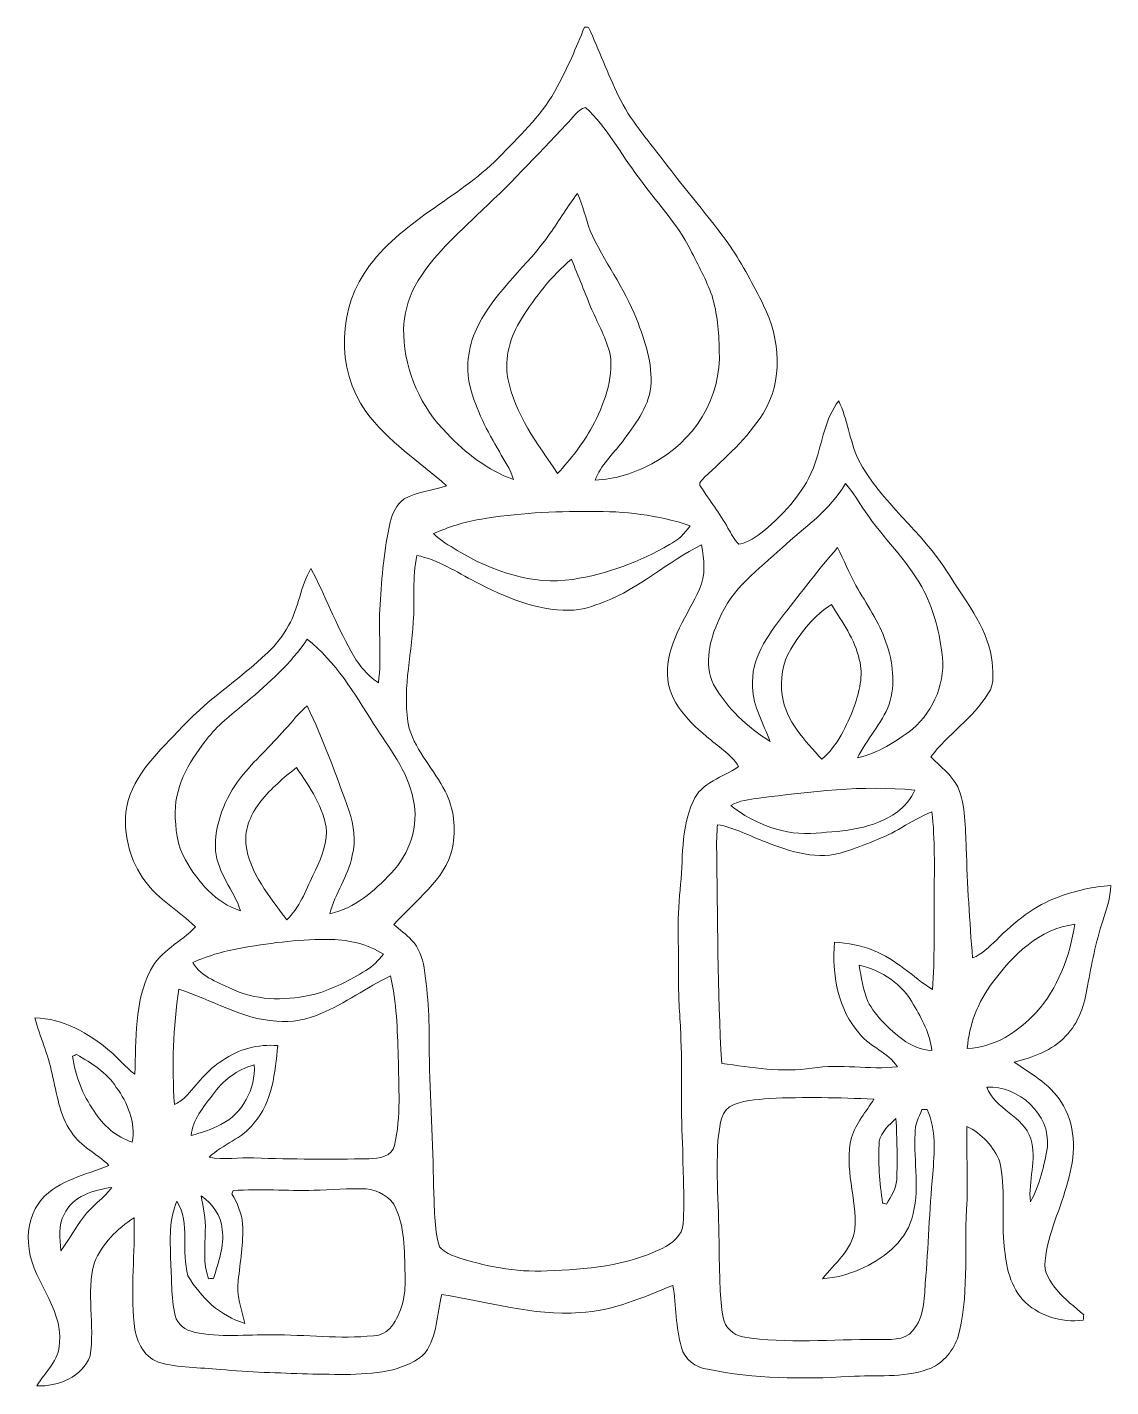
# Model space of a CAD drawing. Header units: centimetres. Extents: x -12.8 to 12.8, y -16.1 to 16.
import ezdxf

# ---------------------------------------------------------------- set-up
doc = ezdxf.new("R2010")
doc.units = ezdxf.units.CM
doc.header["$MEASUREMENT"] = 0
doc.layers.add('Layer 1', color=7, linetype='Continuous')

msp = doc.modelspace()

# ---------------------------------------------------------------- linework, layer by layer
at = {"layer": 'Layer 1', "color": 8, "lineweight": 9}
for points, knots in [([(0.35205, 16.03054), (0.37674, 16.02984), (0.42578, 16.02772), (0.45047, 16.02666), (0.45047, 16.02666), (0.69389, 15.48903), (0.90415, 14.93693), (1.15709, 14.40353), (1.15709, 14.40353), (1.4192, 13.84861), (1.83513, 13.39106), (2.19849, 12.90281), (2.19849, 12.90281), (2.71813, 12.2149), (3.28928, 11.56649), (3.79093, 10.86482), (3.79093, 10.86482), (4.0862, 10.4182), (4.34338, 9.94689), (4.58044, 9.46676), (4.58044, 9.46676), (4.97062, 8.68218), (5.04893, 7.67571), (4.56527, 6.91441), (4.56527, 6.91441), (4.19874, 6.32951), (3.67416, 5.87583), (3.17956, 5.40417), (3.17956, 5.40417), (3.12665, 5.34455), (3.02681, 5.27223), (3.09631, 5.18756), (3.09631, 5.18756), (3.30515, 4.85983), (3.55104, 4.55539), (3.7373, 4.21284), (3.7373, 4.21284), (3.81809, 4.08372), (3.87595, 3.93238), (3.99589, 3.83255), (3.99589, 3.83255), (4.21743, 3.86782), (4.40723, 4.01176), (4.58185, 4.1444), (4.58185, 4.1444), (5.09585, 4.58079), (5.5788, 5.10255), (5.79682, 5.75342), (5.79682, 5.75342), (5.96686, 6.24413), (6.02577, 6.79023), (6.35174, 7.21392), (6.35174, 7.21392), (6.56023, 6.77401), (6.60962, 6.27941), (6.81035, 5.83703), (6.81035, 5.83703), (7.3434, 4.81362), (8.3273, 4.13346), (8.92525, 3.15556), (8.92525, 3.15556), (9.32142, 2.52303), (9.82801, 1.91273), (9.95713, 1.15496), (9.95713, 1.15496), (9.98218, 0.87168), (10.04956, 0.55312), (9.87317, 0.30124), (9.87317, 0.30124), (9.52145, -0.28014), (8.92349, -0.64562), (8.52273, -1.18784), (8.52273, -1.18784), (8.74463, -1.41397), (9.0138, -1.6087), (9.16373, -1.89516), (9.16373, -1.89516), (9.34647, -2.3513), (9.33906, -2.85012), (9.35988, -3.33237), (9.35988, -3.33237), (9.38669, -4.20021), (9.4389, -5.06698), (9.50981, -5.93199), (9.50981, -5.93199), (9.73312, -5.84662), (9.89892, -5.6667), (10.07178, -5.50866), (10.07178, -5.50866), (10.49441, -5.08039), (10.97595, -4.69092), (11.54851, -4.48525), (11.54851, -4.48525), (11.94327, -4.35049), (12.35249, -4.24289), (12.77053, -4.22172), (12.77053, -4.22172), (12.76559, -4.5103), (12.66505, -4.78335), (12.58109, -5.05569), (12.58109, -5.05569), (12.41811, -5.55911), (12.31298, -6.07839), (12.22302, -6.59909), (12.22302, -6.59909), (12.14717, -7.02384), (12.02229, -7.46481), (11.70408, -7.77561), (11.70408, -7.77561), (11.39082, -8.12168), (10.93009, -8.27232), (10.493, -8.39156), (10.493, -8.39156), (10.92233, -8.68295), (11.39999, -8.95212), (11.65787, -9.42449), (11.65787, -9.42449), (11.96761, -9.96248), (11.92951, -10.6317), (11.75524, -11.20884), (11.75524, -11.20884), (11.5986, -11.83679), (11.28216, -12.42522), (11.22219, -13.07504), (11.22219, -13.07504), (11.16751, -13.34738), (11.34778, -13.57351), (11.503, -13.77389), (11.503, -13.77389), (11.69068, -13.98873), (11.91646, -14.16512), (12.13271, -14.35033), (12.13271, -14.35033), (12.12777, -14.39266), (12.12354, -14.4357), (12.11966, -14.47909), (12.11966, -14.47909), (11.59755, -14.54541), (11.0518, -14.37361), (10.68667, -13.99085), (10.68667, -13.99085), (10.36423, -13.61761), (10.28345, -13.10961), (10.24888, -12.63442), (10.24888, -12.63442), (10.19173, -12.00718), (10.29262, -11.36759), (10.15292, -10.74882), (10.15292, -10.74882), (10.01463, -10.38158), (9.72535, -10.07396), (9.37258, -9.90462), (9.37258, -9.90462), (9.3634, -10.55938), (9.40292, -11.21484), (9.36975, -11.86959), (9.36975, -11.86959), (9.30731, -12.88595), (9.43572, -13.92982), (9.15033, -14.92218), (9.15033, -14.92218), (9.02403, -15.23721), (8.78485, -15.52578), (8.45535, -15.63761), (8.45535, -15.63761), (7.86304, -15.84928), (7.22451, -15.76744), (6.60962, -15.80765), (6.60962, -15.80765), (5.49237, -15.8708), (4.36066, -15.8641), (3.26105, -15.63655), (3.26105, -15.63655), (2.97813, -15.60163), (2.71672, -15.39843), (2.63911, -15.1215), (2.63911, -15.1215), (2.4987, -14.6456), (2.52587, -14.14184), (2.44014, -13.65606), (2.44014, -13.65606), (1.73317, -13.94322), (1.01845, -14.26354), (0.2441, -14.30023), (0.2441, -14.30023), (-0.86398, -14.3849), (-1.93148, -14.03), (-3.01522, -13.87443), (-3.01522, -13.87443), (-3.13057, -14.3341), (-3.11435, -14.84739), (-3.40186, -15.2485), (-3.40186, -15.2485), (-3.6033, -15.46652), (-3.89152, -15.56388), (-4.16809, -15.64749), (-4.16809, -15.64749), (-4.82602, -15.8006), (-5.5083, -15.75332), (-6.17787, -15.74768), (-6.17787, -15.74768), (-6.86473, -15.71734), (-7.5537, -15.71275), (-8.23809, -15.64079), (-8.23809, -15.64079), (-8.72457, -15.58999), (-9.22728, -15.61362), (-9.69859, -15.46652), (-9.69859, -15.46652), (-10.07888, -15.34093), (-10.23305, -14.92042), (-10.27468, -14.55776), (-10.27468, -14.55776), (-10.35793, -13.72838), (-10.24681, -12.89582), (-10.27256, -12.06539), (-10.27256, -12.06539), (-10.68002, -12.31057), (-11.02362, -12.68063), (-11.20989, -13.12019), (-11.20989, -13.12019), (-11.40815, -13.83845), (-11.19543, -14.59127), (-11.30796, -15.31905), (-11.30796, -15.31905), (-11.49635, -15.82106), (-12.06502, -16.05036), (-12.5695, -16.0292), (-12.5695, -16.0292), (-12.37582, -15.70006), (-12.0301, -15.42348), (-12.03433, -15.0132), (-12.03433, -15.0132), (-11.94931, -14.14148), (-12.73601, -13.49872), (-12.76599, -12.64888), (-12.76599, -12.64888), (-12.79457, -12.28622), (-12.68768, -11.9084), (-12.45484, -11.62759), (-12.45484, -11.62759), (-12.04245, -11.1718), (-11.41309, -11.0508), (-10.86628, -10.82819), (-10.86628, -10.82819), (-11.14286, -10.54597), (-11.53762, -10.3851), (-11.74999, -10.04009), (-11.74999, -10.04009), (-12.04456, -9.64145), (-12.08795, -9.12922), (-12.20931, -8.6639), (-12.20931, -8.6639), (-12.29433, -8.20882), (-12.49929, -7.78972), (-12.61183, -7.3431), (-12.61183, -7.3431), (-11.95178, -7.36392), (-11.3443, -7.6987), (-10.85464, -8.12098), (-10.85464, -8.12098), (-10.64545, -8.29278), (-10.47682, -8.50939), (-10.2588, -8.67131), (-10.2588, -8.67131), (-10.21153, -7.85075), (-10.27962, -6.97692), (-9.88556, -6.22268), (-9.88556, -6.22268), (-9.6619, -5.76336), (-9.16096, -5.55946), (-8.82758, -5.20033), (-8.82758, -5.20033), (-9.20258, -4.81086), (-9.70847, -4.5618), (-10.01891, -4.10954), (-10.01891, -4.10954), (-10.35793, -3.65164), (-10.51421, -3.06708), (-10.46976, -2.50087), (-10.46976, -2.50087), (-10.3791, -1.71277), (-9.75856, -1.13351), (-9.23963, -0.59058), (-9.23963, -0.59058), (-8.61592, 0.12168), (-7.79994, 0.62474), (-7.11943, 1.27561), (-7.11943, 1.27561), (-6.92258, 1.45976), (-6.75678, 1.67601), (-6.6259, 1.91096), (-6.6259, 1.91096), (-6.3846, 2.33395), (-6.35002, 2.84512), (-6.0992, 3.26069), (-6.0992, 3.26069), (-5.76829, 2.62111), (-5.50971, 1.94518), (-5.1601, 1.31477), (-5.1601, 1.31477), (-5.00135, 1.01985), (-4.78933, 0.74927), (-4.50993, 0.56018), (-4.50993, 0.56018), (-4.42562, 1.17331), (-4.51487, 1.79243), (-4.47042, 2.40732), (-4.47042, 2.40732), (-4.42527, 3.05855), (-4.37764, 3.71295), (-4.23124, 4.35042), (-4.23124, 4.35042), (-4.17973, 4.55856), (-4.07672, 4.76846), (-3.90457, 4.90146), (-3.90457, 4.90146), (-3.59695, 5.07573), (-3.23147, 5.08949), (-2.90303, 5.20767), (-2.90303, 5.20767), (-3.53627, 5.79081), (-4.29298, 6.25401), (-4.80239, 6.96239), (-4.80239, 6.96239), (-5.52029, 7.96992), (-5.46984, 9.43395), (-4.71525, 10.40762), (-4.71525, 10.40762), (-3.8834, 11.51252), (-2.53367, 12.0438), (-1.59176, 13.03405), (-1.59176, 13.03405), (-1.11974, 13.52864), (-0.60645, 14.00771), (-0.2886, 14.62225), (-0.2886, 14.62225), (-0.04059, 15.07522), (0.15802, 15.55253), (0.35205, 16.03054), (0.35205, 16.03054), (0.35205, 16.03054), (0.35205, 16.03054), (0.35205, 16.03054)], [0, 0, 0, 0, 0.01149425, 0.01149425, 0.01149425, 0.01149425, 0.02298851, 0.02298851, 0.02298851, 0.02298851, 0.03448276, 0.03448276, 0.03448276, 0.03448276, 0.04597701, 0.04597701, 0.04597701, 0.04597701, 0.05747126, 0.05747126, 0.05747126, 0.05747126, 0.06896552, 0.06896552, 0.06896552, 0.06896552, 0.08045977, 0.08045977, 0.08045977, 0.08045977, 0.09195402, 0.09195402, 0.09195402, 0.09195402, 0.10344828, 0.10344828, 0.10344828, 0.10344828, 0.11494253, 0.11494253, 0.11494253, 0.11494253, 0.12643678, 0.12643678, 0.12643678, 0.12643678, 0.13793103, 0.13793103, 0.13793103, 0.13793103, 0.14942529, 0.14942529, 0.14942529, 0.14942529, 0.16091954, 0.16091954, 0.16091954, 0.16091954, 0.17241379, 0.17241379, 0.17241379, 0.17241379, 0.18390805, 0.18390805, 0.18390805, 0.18390805, 0.1954023, 0.1954023, 0.1954023, 0.1954023, 0.20689655, 0.20689655, 0.20689655, 0.20689655, 0.2183908, 0.2183908, 0.2183908, 0.2183908, 0.22988506, 0.22988506, 0.22988506, 0.22988506, 0.24137931, 0.24137931, 0.24137931, 0.24137931, 0.25287356, 0.25287356, 0.25287356, 0.25287356, 0.26436782, 0.26436782, 0.26436782, 0.26436782, 0.27586207, 0.27586207, 0.27586207, 0.27586207, 0.28735632, 0.28735632, 0.28735632, 0.28735632, 0.29885057, 0.29885057, 0.29885057, 0.29885057, 0.31034483, 0.31034483, 0.31034483, 0.31034483, 0.32183908, 0.32183908, 0.32183908, 0.32183908, 0.33333333, 0.33333333, 0.33333333, 0.33333333, 0.34482759, 0.34482759, 0.34482759, 0.34482759, 0.35632184, 0.35632184, 0.35632184, 0.35632184, 0.36781609, 0.36781609, 0.36781609, 0.36781609, 0.37931034, 0.37931034, 0.37931034, 0.37931034, 0.3908046, 0.3908046, 0.3908046, 0.3908046, 0.40229885, 0.40229885, 0.40229885, 0.40229885, 0.4137931, 0.4137931, 0.4137931, 0.4137931, 0.42528736, 0.42528736, 0.42528736, 0.42528736, 0.43678161, 0.43678161, 0.43678161, 0.43678161, 0.44827586, 0.44827586, 0.44827586, 0.44827586, 0.45977011, 0.45977011, 0.45977011, 0.45977011, 0.47126437, 0.47126437, 0.47126437, 0.47126437, 0.48275862, 0.48275862, 0.48275862, 0.48275862, 0.49425287, 0.49425287, 0.49425287, 0.49425287, 0.50574713, 0.50574713, 0.50574713, 0.50574713, 0.51724138, 0.51724138, 0.51724138, 0.51724138, 0.52873563, 0.52873563, 0.52873563, 0.52873563, 0.54022989, 0.54022989, 0.54022989, 0.54022989, 0.55172414, 0.55172414, 0.55172414, 0.55172414, 0.56321839, 0.56321839, 0.56321839, 0.56321839, 0.57471264, 0.57471264, 0.57471264, 0.57471264, 0.5862069, 0.5862069, 0.5862069, 0.5862069, 0.59770115, 0.59770115, 0.59770115, 0.59770115, 0.6091954, 0.6091954, 0.6091954, 0.6091954, 0.62068966, 0.62068966, 0.62068966, 0.62068966, 0.63218391, 0.63218391, 0.63218391, 0.63218391, 0.64367816, 0.64367816, 0.64367816, 0.64367816, 0.65517241, 0.65517241, 0.65517241, 0.65517241, 0.66666667, 0.66666667, 0.66666667, 0.66666667, 0.67816092, 0.67816092, 0.67816092, 0.67816092, 0.68965517, 0.68965517, 0.68965517, 0.68965517, 0.70114943, 0.70114943, 0.70114943, 0.70114943, 0.71264368, 0.71264368, 0.71264368, 0.71264368, 0.72413793, 0.72413793, 0.72413793, 0.72413793, 0.73563218, 0.73563218, 0.73563218, 0.73563218, 0.74712644, 0.74712644, 0.74712644, 0.74712644, 0.75862069, 0.75862069, 0.75862069, 0.75862069, 0.77011494, 0.77011494, 0.77011494, 0.77011494, 0.7816092, 0.7816092, 0.7816092, 0.7816092, 0.79310345, 0.79310345, 0.79310345, 0.79310345, 0.8045977, 0.8045977, 0.8045977, 0.8045977, 0.81609195, 0.81609195, 0.81609195, 0.81609195, 0.82758621, 0.82758621, 0.82758621, 0.82758621, 0.83908046, 0.83908046, 0.83908046, 0.83908046, 0.85057471, 0.85057471, 0.85057471, 0.85057471, 0.86206897, 0.86206897, 0.86206897, 0.86206897, 0.87356322, 0.87356322, 0.87356322, 0.87356322, 0.88505747, 0.88505747, 0.88505747, 0.88505747, 0.89655172, 0.89655172, 0.89655172, 0.89655172, 0.90804598, 0.90804598, 0.90804598, 0.90804598, 0.91954023, 0.91954023, 0.91954023, 0.91954023, 0.93103448, 0.93103448, 0.93103448, 0.93103448, 0.94252874, 0.94252874, 0.94252874, 0.94252874, 0.95402299, 0.95402299, 0.95402299, 0.95402299, 0.96551724, 0.96551724, 0.96551724, 0.96551724, 0.97701149, 0.97701149, 0.97701149, 0.97701149, 1, 1, 1, 1]), ([(-0.07446, 13.7389), (-0.76802, 13.01006), (-1.44923, 12.26746), (-2.19501, 11.59083), (-2.19501, 11.59083), (-2.75487, 11.04226), (-3.35741, 10.5071), (-3.71125, 9.79343), (-3.71125, 9.79343), (-3.84707, 9.46993), (-3.93702, 9.11751), (-3.9088, 8.76473), (-3.9088, 8.76473), (-3.88517, 7.89725), (-3.49852, 7.05305), (-2.88857, 6.44169), (-2.88857, 6.44169), (-2.44618, 5.98378), (-1.93078, 5.57068), (-1.32259, 5.36007), (-1.32259, 5.36007), (-1.39455, 5.59608), (-1.53425, 5.80246), (-1.6542, 6.01553), (-1.6542, 6.01553), (-1.9396, 6.49954), (-2.20877, 7.00225), (-2.3467, 7.55047), (-2.3467, 7.55047), (-2.46241, 8.04118), (-2.38057, 8.56224), (-2.14844, 9.00603), (-2.14844, 9.00603), (-1.73287, 9.83224), (-0.97933, 10.40903), (-0.46075, 11.16221), (-0.46075, 11.16221), (-0.23991, 11.47336), (-0.04588, 11.80321), (0.18871, 12.10483), (0.18871, 12.10483), (0.31289, 11.82014), (0.38874, 11.51816), (0.4861, 11.22395), (0.4861, 11.22395), (0.81454, 10.51345), (1.28938, 9.87704), (1.58148, 9.14785), (1.58148, 9.14785), (1.78115, 8.63844), (1.96354, 8.09904), (1.91874, 7.54412), (1.91874, 7.54412), (1.86159, 7.04247), (1.52503, 6.64313), (1.2474, 6.24413), (1.2474, 6.24413), (1.01633, 5.95662), (0.73587, 5.69521), (0.60464, 5.34102), (0.60464, 5.34102), (1.07172, 5.36748), (1.52927, 5.5033), (1.93884, 5.72873), (1.93884, 5.72873), (2.91639, 6.22297), (3.60395, 7.30176), (3.53022, 8.41054), (3.53022, 8.41054), (3.52987, 8.84269), (3.48577, 9.27767), (3.3623, 9.69324), (3.3623, 9.69324), (3.22789, 10.0686), (3.03316, 10.41855), (2.8543, 10.7738), (2.8543, 10.7738), (2.53151, 11.40951), (2.03268, 11.92738), (1.61958, 12.50171), (1.61958, 12.50171), (1.2033, 13.04393), (0.88651, 13.66834), (0.37957, 14.13613), (0.37957, 14.13613), (0.17778, 14.08144), (0.07053, 13.8726), (-0.07446, 13.7389), (-0.07446, 13.7389), (-0.07446, 13.7389), (-0.07446, 13.7389), (-0.07446, 13.7389)], [0, 0, 0, 0, 0.04166667, 0.04166667, 0.04166667, 0.04166667, 0.08333333, 0.08333333, 0.08333333, 0.08333333, 0.125, 0.125, 0.125, 0.125, 0.16666667, 0.16666667, 0.16666667, 0.16666667, 0.20833333, 0.20833333, 0.20833333, 0.20833333, 0.25, 0.25, 0.25, 0.25, 0.29166667, 0.29166667, 0.29166667, 0.29166667, 0.33333333, 0.33333333, 0.33333333, 0.33333333, 0.375, 0.375, 0.375, 0.375, 0.41666667, 0.41666667, 0.41666667, 0.41666667, 0.45833333, 0.45833333, 0.45833333, 0.45833333, 0.5, 0.5, 0.5, 0.5, 0.54166667, 0.54166667, 0.54166667, 0.54166667, 0.58333333, 0.58333333, 0.58333333, 0.58333333, 0.625, 0.625, 0.625, 0.625, 0.66666667, 0.66666667, 0.66666667, 0.66666667, 0.70833333, 0.70833333, 0.70833333, 0.70833333, 0.75, 0.75, 0.75, 0.75, 0.79166667, 0.79166667, 0.79166667, 0.79166667, 0.83333333, 0.83333333, 0.83333333, 0.83333333, 0.875, 0.875, 0.875, 0.875, 0.91666667, 0.91666667, 0.91666667, 0.91666667, 1, 1, 1, 1]), ([(-1.12997, 9.15138), (-1.3942, 8.73651), (-1.54872, 8.23274), (-1.4517, 7.73956), (-1.4517, 7.73956), (-1.29154, 6.89571), (-0.75179, 6.19439), (-0.28083, 5.50118), (-0.28083, 5.50118), (0.03067, 5.83632), (0.31465, 6.20039), (0.53549, 6.6022), (0.53549, 6.6022), (0.80925, 7.12396), (1.04455, 7.70957), (0.95883, 8.31071), (0.95883, 8.31071), (0.86605, 8.68006), (0.68295, 9.01591), (0.52808, 9.36093), (0.52808, 9.36093), (0.3644, 9.75745), (0.21305, 10.15926), (0.04372, 10.55367), (0.04372, 10.55367), (-0.4283, 10.16244), (-0.80577, 9.66819), (-1.12997, 9.15138), (-1.12997, 9.15138), (-1.12997, 9.15138), (-1.12997, 9.15138), (-1.12997, 9.15138)], [0, 0, 0, 0, 0.11111111, 0.11111111, 0.11111111, 0.11111111, 0.22222222, 0.22222222, 0.22222222, 0.22222222, 0.33333333, 0.33333333, 0.33333333, 0.33333333, 0.44444444, 0.44444444, 0.44444444, 0.44444444, 0.55555556, 0.55555556, 0.55555556, 0.55555556, 0.66666667, 0.66666667, 0.66666667, 0.66666667, 0.77777778, 0.77777778, 0.77777778, 0.77777778, 1, 1, 1, 1]), ([(5.01542, 3.74611), (4.46226, 3.242), (3.81915, 2.77562), (3.52811, 2.05948), (3.52811, 2.05948), (3.30762, 1.585), (3.16898, 1.01738), (3.3944, 0.51926), (3.3944, 0.51926), (3.71825, -0.02931), (4.18992, -0.48898), (4.73284, -0.82024), (4.73284, -0.82024), (4.57621, -0.40044), (4.32821, -0.00497), (4.31939, 0.45858), (4.31939, 0.45858), (4.27106, 1.11651), (4.66793, 1.66896), (5.04682, 2.16144), (5.04682, 2.16144), (5.46309, 2.69872), (5.88008, 3.23635), (6.32493, 3.7507), (6.32493, 3.7507), (6.47486, 3.45648), (6.59904, 3.14921), (6.75673, 2.85853), (6.75673, 2.85853), (7.00191, 2.41755), (7.30495, 2.00339), (7.46264, 1.51832), (7.46264, 1.51832), (7.64008, 1.05477), (7.68877, 0.53196), (7.54166, 0.05324), (7.54166, 0.05324), (7.36809, -0.4089), (7.0065, -0.76838), (6.79553, -1.21147), (6.79553, -1.21147), (7.27672, -1.1007), (7.70394, -0.82447), (8.09411, -0.53202), (8.09411, -0.53202), (8.60387, -0.09493), (8.89386, 0.61486), (8.78344, 1.28302), (8.78344, 1.28302), (8.71606, 1.81818), (8.57424, 2.35158), (8.30966, 2.82395), (8.30966, 2.82395), (7.94806, 3.47448), (7.39243, 3.98177), (6.97933, 4.5956), (6.97933, 4.5956), (6.82482, 4.81926), (6.69464, 5.06198), (6.51084, 5.26412), (6.51084, 5.26412), (6.15101, 4.63406), (5.53718, 4.22766), (5.01542, 3.74611), (5.01542, 3.74611), (5.01542, 3.74611), (5.01542, 3.74611), (5.01542, 3.74611)], [0, 0, 0, 0, 0.05555556, 0.05555556, 0.05555556, 0.05555556, 0.11111111, 0.11111111, 0.11111111, 0.11111111, 0.16666667, 0.16666667, 0.16666667, 0.16666667, 0.22222222, 0.22222222, 0.22222222, 0.22222222, 0.27777778, 0.27777778, 0.27777778, 0.27777778, 0.33333333, 0.33333333, 0.33333333, 0.33333333, 0.38888889, 0.38888889, 0.38888889, 0.38888889, 0.44444444, 0.44444444, 0.44444444, 0.44444444, 0.5, 0.5, 0.5, 0.5, 0.55555556, 0.55555556, 0.55555556, 0.55555556, 0.61111111, 0.61111111, 0.61111111, 0.61111111, 0.66666667, 0.66666667, 0.66666667, 0.66666667, 0.72222222, 0.72222222, 0.72222222, 0.72222222, 0.77777778, 0.77777778, 0.77777778, 0.77777778, 0.83333333, 0.83333333, 0.83333333, 0.83333333, 0.88888889, 0.88888889, 0.88888889, 0.88888889, 1, 1, 1, 1]), ([(-2.11387, 4.41639), (-2.4931, 4.35713), (-2.85752, 4.23401), (-3.20818, 4.0809), (-3.20818, 4.0809), (-3.04485, 3.91792), (-2.842, 3.80397), (-2.64762, 3.68297), (-2.64762, 3.68297), (-1.8327, 3.19508), (-0.88267, 2.85711), (0.08006, 3.00105), (0.08006, 3.00105), (0.88227, 3.12805), (1.66121, 3.41133), (2.36006, 3.82478), (2.36006, 3.82478), (2.56079, 3.92709), (2.7206, 4.08549), (2.84972, 4.26717), (2.84972, 4.26717), (2.09301, 4.52328), (1.28797, 4.61395), (0.49175, 4.60407), (0.49175, 4.60407), (-0.37961, 4.60971), (-1.2545, 4.56562), (-2.11387, 4.41639), (-2.11387, 4.41639), (-2.11387, 4.41639), (-2.11387, 4.41639), (-2.11387, 4.41639)], [0, 0, 0, 0, 0.11111111, 0.11111111, 0.11111111, 0.11111111, 0.22222222, 0.22222222, 0.22222222, 0.22222222, 0.33333333, 0.33333333, 0.33333333, 0.33333333, 0.44444444, 0.44444444, 0.44444444, 0.44444444, 0.55555556, 0.55555556, 0.55555556, 0.55555556, 0.66666667, 0.66666667, 0.66666667, 0.66666667, 0.77777778, 0.77777778, 0.77777778, 0.77777778, 1, 1, 1, 1]), ([(0.81983, 2.47012), (0.55631, 2.37204), (0.28396, 2.26939), (-0.00179, 2.27503), (-0.00179, 2.27503), (-0.79025, 2.26339), (-1.5339, 2.58548), (-2.22005, 2.9439), (-2.22005, 2.9439), (-2.66985, 3.17179), (-3.09882, 3.46989), (-3.60294, 3.56549), (-3.60294, 3.56549), (-3.71266, 3.04726), (-3.65198, 2.51563), (-3.68479, 1.99069), (-3.68479, 1.99069), (-3.73171, 1.15567), (-3.96172, 0.31535), (-3.78251, -0.51897), (-3.78251, -0.51897), (-3.61035, -1.0686), (-3.18984, -1.48981), (-2.93655, -1.99958), (-2.93655, -1.99958), (-2.71535, -2.4021), (-2.68325, -2.88681), (-2.75698, -3.33272), (-2.75698, -3.33272), (-2.94148, -4.10813), (-3.6481, -4.57697), (-4.14657, -5.14212), (-4.14657, -5.14212), (-4.00335, -5.25995), (-3.858, -5.37742), (-3.72536, -5.5083), (-3.72536, -5.5083), (-3.5525, -5.68187), (-3.47277, -5.92705), (-3.43079, -6.16341), (-3.43079, -6.16341), (-3.32495, -6.82593), (-3.30238, -7.49868), (-3.30908, -8.16896), (-3.30908, -8.16896), (-3.2932, -9.22835), (-3.22088, -10.28597), (-3.20607, -11.34572), (-3.20607, -11.34572), (-3.1782, -11.81421), (-3.20854, -12.29575), (-3.06496, -12.74907), (-3.06496, -12.74907), (-2.97006, -12.85032), (-2.848, -12.9251), (-2.71606, -12.96814), (-2.71606, -12.96814), (-2.01509, -13.20627), (-1.27355, -13.35197), (-0.5306, -13.31563), (-0.5306, -13.31563), (0.39227, -13.28776), (1.34159, -13.19357), (2.18332, -12.78752), (2.18332, -12.78752), (2.42356, -12.67781), (2.6638, -12.47461), (2.6825, -12.19415), (2.6825, -12.19415), (2.7206, -11.61771), (2.67615, -11.03916), (2.6705, -10.46272), (2.6705, -10.46272), (2.61935, -9.59771), (2.66274, -8.73093), (2.62994, -7.86592), (2.62994, -7.86592), (2.61653, -7.41436), (2.56785, -6.96422), (2.57349, -6.51196), (2.57349, -6.51196), (2.58372, -5.78277), (2.52798, -5.05181), (2.60771, -4.32509), (2.60771, -4.32509), (2.69097, -3.628), (2.61159, -2.88999), (2.91921, -2.23735), (2.91921, -2.23735), (3.09772, -1.78156), (3.629, -1.67255), (3.98989, -1.41502), (3.98989, -1.41502), (3.80645, -1.11411), (3.48789, -0.93595), (3.23248, -0.70241), (3.23248, -0.70241), (2.75694, -0.31083), (2.26128, 0.21763), (2.31279, 0.88156), (2.31279, 0.88156), (2.34313, 1.58253), (2.78586, 2.15191), (3.06385, 2.76786), (3.06385, 2.76786), (3.22013, 3.09524), (3.18062, 3.47201), (3.11218, 3.81702), (3.11218, 3.81702), (2.31808, 3.42262), (1.65486, 2.7915), (0.81983, 2.47012), (0.81983, 2.47012), (0.81983, 2.47012), (0.81983, 2.47012), (0.81983, 2.47012)], [0, 0, 0, 0, 0.03333333, 0.03333333, 0.03333333, 0.03333333, 0.06666667, 0.06666667, 0.06666667, 0.06666667, 0.1, 0.1, 0.1, 0.1, 0.13333333, 0.13333333, 0.13333333, 0.13333333, 0.16666667, 0.16666667, 0.16666667, 0.16666667, 0.2, 0.2, 0.2, 0.2, 0.23333333, 0.23333333, 0.23333333, 0.23333333, 0.26666667, 0.26666667, 0.26666667, 0.26666667, 0.3, 0.3, 0.3, 0.3, 0.33333333, 0.33333333, 0.33333333, 0.33333333, 0.36666667, 0.36666667, 0.36666667, 0.36666667, 0.4, 0.4, 0.4, 0.4, 0.43333333, 0.43333333, 0.43333333, 0.43333333, 0.46666667, 0.46666667, 0.46666667, 0.46666667, 0.5, 0.5, 0.5, 0.5, 0.53333333, 0.53333333, 0.53333333, 0.53333333, 0.56666667, 0.56666667, 0.56666667, 0.56666667, 0.6, 0.6, 0.6, 0.6, 0.63333333, 0.63333333, 0.63333333, 0.63333333, 0.66666667, 0.66666667, 0.66666667, 0.66666667, 0.7, 0.7, 0.7, 0.7, 0.73333333, 0.73333333, 0.73333333, 0.73333333, 0.76666667, 0.76666667, 0.76666667, 0.76666667, 0.8, 0.8, 0.8, 0.8, 0.83333333, 0.83333333, 0.83333333, 0.83333333, 0.86666667, 0.86666667, 0.86666667, 0.86666667, 0.9, 0.9, 0.9, 0.9, 0.93333333, 0.93333333, 0.93333333, 0.93333333, 1, 1, 1, 1]), ([(5.21968, 1.35463), (5.01542, 1.0322), (4.9685, 0.6392), (5.01718, 0.26596), (5.01718, 0.26596), (5.09973, -0.34752), (5.56152, -0.80084), (5.95063, -1.24463), (5.95063, -1.24463), (6.32881, -0.92043), (6.54118, -0.45476), (6.71722, 0.00067), (6.71722, 0.00067), (6.83716, 0.35416), (6.94017, 0.73586), (6.83681, 1.10769), (6.83681, 1.10769), (6.73874, 1.59311), (6.42512, 1.99246), (6.1817, 2.4112), (6.1817, 2.4112), (5.77707, 2.15262), (5.46521, 1.76245), (5.21968, 1.35463), (5.21968, 1.35463), (5.21968, 1.35463), (5.21968, 1.35463), (5.21968, 1.35463)], [0, 0, 0, 0, 0.125, 0.125, 0.125, 0.125, 0.25, 0.25, 0.25, 0.25, 0.375, 0.375, 0.375, 0.375, 0.5, 0.5, 0.5, 0.5, 0.625, 0.625, 0.625, 0.625, 0.75, 0.75, 0.75, 0.75, 1, 1, 1, 1]), ([(-6.18739, 1.58676), (-6.58039, 1.02161), (-7.08768, 0.5503), (-7.61473, 0.1125), (-7.61473, 0.1125), (-7.92553, -0.15102), (-8.25926, -0.39479), (-8.51432, -0.71688), (-8.51432, -0.71688), (-8.93165, -1.21817), (-9.29007, -1.81931), (-9.3056, -2.49029), (-9.3056, -2.49029), (-9.29572, -2.87482), (-9.25868, -3.27487), (-9.06359, -3.6153), (-9.06359, -3.6153), (-8.76726, -4.13459), (-8.34886, -4.63412), (-7.75902, -4.82004), (-7.75902, -4.82004), (-7.92059, -4.3325), (-8.30124, -3.92821), (-8.35274, -3.40152), (-8.35274, -3.40152), (-8.38097, -2.78027), (-8.13578, -2.16856), (-7.76219, -1.67961), (-7.76219, -1.67961), (-7.44081, -1.27497), (-7.05029, -0.93278), (-6.71409, -0.54084), (-6.71409, -0.54084), (-6.53735, -0.3574), (-6.3913, -0.14185), (-6.18775, 0.01478), (-6.18775, 0.01478), (-5.80604, -0.79026), (-5.49418, -1.62704), (-5.20067, -2.46771), (-5.20067, -2.46771), (-5.08461, -2.80179), (-5.03416, -3.16445), (-5.12447, -3.51264), (-5.12447, -3.51264), (-5.22008, -3.99983), (-5.53581, -4.40799), (-5.65293, -4.88706), (-5.65293, -4.88706), (-5.06803, -4.76606), (-4.60624, -4.34872), (-4.20725, -3.92927), (-4.20725, -3.92927), (-3.76804, -3.47948), (-3.54826, -2.80709), (-3.68549, -2.18796), (-3.68549, -2.18796), (-3.81496, -1.51274), (-4.2637, -0.97229), (-4.62071, -0.40714), (-4.62071, -0.40714), (-5.06909, 0.30865), (-5.51394, 1.05724), (-6.18739, 1.58676), (-6.18739, 1.58676), (-6.18739, 1.58676), (-6.18739, 1.58676), (-6.18739, 1.58676)], [0, 0, 0, 0, 0.05555556, 0.05555556, 0.05555556, 0.05555556, 0.11111111, 0.11111111, 0.11111111, 0.11111111, 0.16666667, 0.16666667, 0.16666667, 0.16666667, 0.22222222, 0.22222222, 0.22222222, 0.22222222, 0.27777778, 0.27777778, 0.27777778, 0.27777778, 0.33333333, 0.33333333, 0.33333333, 0.33333333, 0.38888889, 0.38888889, 0.38888889, 0.38888889, 0.44444444, 0.44444444, 0.44444444, 0.44444444, 0.5, 0.5, 0.5, 0.5, 0.55555556, 0.55555556, 0.55555556, 0.55555556, 0.61111111, 0.61111111, 0.61111111, 0.61111111, 0.66666667, 0.66666667, 0.66666667, 0.66666667, 0.72222222, 0.72222222, 0.72222222, 0.72222222, 0.77777778, 0.77777778, 0.77777778, 0.77777778, 0.83333333, 0.83333333, 0.83333333, 0.83333333, 0.88888889, 0.88888889, 0.88888889, 0.88888889, 1, 1, 1, 1]), ([(-7.28453, -2.22888), (-7.5022, -2.51534), (-7.67365, -2.87341), (-7.63449, -3.24206), (-7.63449, -3.24206), (-7.55123, -3.93562), (-7.06793, -4.48842), (-6.67105, -5.03135), (-6.67105, -5.03135), (-6.37119, -4.75054), (-6.22655, -4.34872), (-6.05228, -3.98642), (-6.05228, -3.98642), (-5.89988, -3.65904), (-5.74219, -3.32038), (-5.73019, -2.95278), (-5.73019, -2.95278), (-5.78311, -2.38269), (-6.13377, -1.89974), (-6.44069, -1.43795), (-6.44069, -1.43795), (-6.74267, -1.67714), (-7.03759, -1.93149), (-7.28453, -2.22888), (-7.28453, -2.22888), (-7.28453, -2.22888), (-7.28453, -2.22888), (-7.28453, -2.22888)], [0, 0, 0, 0, 0.125, 0.125, 0.125, 0.125, 0.25, 0.25, 0.25, 0.25, 0.375, 0.375, 0.375, 0.375, 0.5, 0.5, 0.5, 0.5, 0.625, 0.625, 0.625, 0.625, 0.75, 0.75, 0.75, 0.75, 1, 1, 1, 1]), ([(4.4665, -2.15903), (4.24072, -2.1929), (4.00259, -2.2123), (3.80468, -2.33648), (3.80468, -2.33648), (4.37089, -2.77745), (5.09338, -3.05791), (5.8194, -2.98383), (5.8194, -2.98383), (6.47345, -2.94291), (7.17512, -2.88505), (7.72652, -2.49276), (7.72652, -2.49276), (7.90502, -2.35729), (8.05495, -2.17985), (8.14385, -1.97277), (8.14385, -1.97277), (6.91618, -1.84365), (5.68464, -2.01439), (4.4665, -2.15903), (4.4665, -2.15903), (4.4665, -2.15903), (4.4665, -2.15903), (4.4665, -2.15903)], [0, 0, 0, 0, 0.14285714, 0.14285714, 0.14285714, 0.14285714, 0.28571429, 0.28571429, 0.28571429, 0.28571429, 0.42857143, 0.42857143, 0.42857143, 0.42857143, 0.57142857, 0.57142857, 0.57142857, 0.57142857, 0.71428571, 0.71428571, 0.71428571, 0.71428571, 1, 1, 1, 1]), ([(7.84011, -2.85259), (7.42172, -3.10201), (6.96028, -3.26393), (6.50202, -3.42233), (6.50202, -3.42233), (5.87126, -3.64105), (5.21297, -3.42692), (4.62278, -3.19267), (4.62278, -3.19267), (4.24601, -3.05756), (3.89182, -2.84766), (3.49107, -2.78804), (3.49107, -2.78804), (3.48048, -2.93479), (3.47272, -3.08331), (3.47025, -3.23077), (3.47025, -3.23077), (3.49389, -4.9615), (3.48824, -6.69329), (3.58984, -8.4219), (3.58984, -8.4219), (4.29575, -8.50833), (5.01365, -8.64485), (5.72415, -8.53302), (5.72415, -8.53302), (6.39125, -8.4226), (7.06753, -8.57747), (7.73816, -8.49774), (7.73816, -8.49774), (7.51802, -8.16543), (7.10704, -8.03631), (6.85374, -7.73469), (6.85374, -7.73469), (6.32916, -7.14907), (6.18523, -6.31934), (6.25085, -5.55769), (6.25085, -5.55769), (6.56447, -5.58415), (6.88197, -5.62966), (7.17301, -5.7549), (7.17301, -5.7549), (7.69759, -5.96092), (8.09623, -6.37861), (8.56542, -6.67776), (8.56542, -6.67776), (8.61375, -5.94152), (8.60493, -5.20315), (8.60634, -4.46585), (8.60634, -4.46585), (8.60423, -3.80439), (8.62786, -3.14081), (8.54955, -2.48288), (8.54955, -2.48288), (8.3026, -2.58554), (8.06942, -2.71677), (7.84011, -2.85259), (7.84011, -2.85259), (7.84011, -2.85259), (7.84011, -2.85259), (7.84011, -2.85259)], [0, 0, 0, 0, 0.0625, 0.0625, 0.0625, 0.0625, 0.125, 0.125, 0.125, 0.125, 0.1875, 0.1875, 0.1875, 0.1875, 0.25, 0.25, 0.25, 0.25, 0.3125, 0.3125, 0.3125, 0.3125, 0.375, 0.375, 0.375, 0.375, 0.4375, 0.4375, 0.4375, 0.4375, 0.5, 0.5, 0.5, 0.5, 0.5625, 0.5625, 0.5625, 0.5625, 0.625, 0.625, 0.625, 0.625, 0.6875, 0.6875, 0.6875, 0.6875, 0.75, 0.75, 0.75, 0.75, 0.8125, 0.8125, 0.8125, 0.8125, 0.875, 0.875, 0.875, 0.875, 1, 1, 1, 1]), ([(9.98253, -6.51231), (9.63751, -6.95893), (9.42867, -7.5015), (9.38528, -8.06453), (9.38528, -8.06453), (10.02522, -8.0483), (10.58225, -7.67013), (11.0077, -7.22034), (11.0077, -7.22034), (11.52311, -6.64566), (11.80322, -5.89142), (11.9221, -5.13754), (11.9221, -5.13754), (11.09625, -5.23384), (10.44749, -5.8699), (9.98253, -6.51231), (9.98253, -6.51231), (9.98253, -6.51231), (9.98253, -6.51231), (9.98253, -6.51231)], [0, 0, 0, 0, 0.16666667, 0.16666667, 0.16666667, 0.16666667, 0.33333333, 0.33333333, 0.33333333, 0.33333333, 0.5, 0.5, 0.5, 0.5, 0.66666667, 0.66666667, 0.66666667, 0.66666667, 1, 1, 1, 1]), ([(-7.67788, -5.68399), (-8.0938, -5.7549), (-8.50585, -5.86532), (-8.89038, -6.04135), (-8.89038, -6.04135), (-8.68083, -6.39201), (-8.25502, -6.52431), (-7.90401, -6.68905), (-7.90401, -6.68905), (-7.30887, -6.95999), (-6.62695, -6.92929), (-6.00289, -6.78607), (-6.00289, -6.78607), (-5.57744, -6.66118), (-5.1781, -6.45869), (-4.80274, -6.22515), (-4.80274, -6.22515), (-4.63517, -6.13237), (-4.51311, -5.9835), (-4.38999, -5.84133), (-4.38999, -5.84133), (-4.75547, -5.60779), (-5.18621, -5.50901), (-5.61589, -5.49455), (-5.61589, -5.49455), (-6.30769, -5.48326), (-6.99702, -5.56792), (-7.67788, -5.68399), (-7.67788, -5.68399), (-7.67788, -5.68399), (-7.67788, -5.68399), (-7.67788, -5.68399)], [0, 0, 0, 0, 0.11111111, 0.11111111, 0.11111111, 0.11111111, 0.22222222, 0.22222222, 0.22222222, 0.22222222, 0.33333333, 0.33333333, 0.33333333, 0.33333333, 0.44444444, 0.44444444, 0.44444444, 0.44444444, 0.55555556, 0.55555556, 0.55555556, 0.55555556, 0.66666667, 0.66666667, 0.66666667, 0.66666667, 0.77777778, 0.77777778, 0.77777778, 0.77777778, 1, 1, 1, 1]), ([(-5.86813, -7.24468), (-6.19762, -7.38226), (-6.55746, -7.46375), (-6.91588, -7.4253), (-6.91588, -7.4253), (-7.73891, -7.37132), (-8.44835, -6.91201), (-9.2174, -6.66683), (-9.2174, -6.66683), (-9.35181, -7.56641), (-9.38038, -8.48081), (-9.32147, -9.3878), (-9.32147, -9.3878), (-9.23187, -9.34512), (-9.14261, -9.29714), (-9.07382, -9.22411), (-9.07382, -9.22411), (-8.78737, -8.92319), (-8.551, -8.56371), (-8.18588, -8.34817), (-8.18588, -8.34817), (-7.81088, -8.08111), (-7.34027, -7.96293), (-6.88307, -7.99821), (-6.88307, -7.99821), (-6.9434, -8.6325), (-7.00725, -9.32748), (-7.44505, -9.82913), (-7.44505, -9.82913), (-7.71386, -10.19849), (-8.18482, -10.32443), (-8.50444, -10.63487), (-8.50444, -10.63487), (-8.15448, -10.69379), (-7.79853, -10.63805), (-7.44575, -10.65145), (-7.44575, -10.65145), (-6.54088, -10.67862), (-5.63494, -10.68814), (-4.72972, -10.66803), (-4.72972, -10.66803), (-4.5057, -10.66592), (-4.17762, -10.62323), (-4.12964, -10.35547), (-4.12964, -10.35547), (-3.97054, -9.67108), (-4.03263, -8.95847), (-4.03933, -8.26315), (-4.03933, -8.26315), (-4.0612, -7.62532), (-4.07743, -6.98045), (-4.22383, -6.35674), (-4.22383, -6.35674), (-4.78792, -6.62344), (-5.28957, -7.0069), (-5.86813, -7.24468), (-5.86813, -7.24468), (-5.86813, -7.24468), (-5.86813, -7.24468), (-5.86813, -7.24468)], [0, 0, 0, 0, 0.0625, 0.0625, 0.0625, 0.0625, 0.125, 0.125, 0.125, 0.125, 0.1875, 0.1875, 0.1875, 0.1875, 0.25, 0.25, 0.25, 0.25, 0.3125, 0.3125, 0.3125, 0.3125, 0.375, 0.375, 0.375, 0.375, 0.4375, 0.4375, 0.4375, 0.4375, 0.5, 0.5, 0.5, 0.5, 0.5625, 0.5625, 0.5625, 0.5625, 0.625, 0.625, 0.625, 0.625, 0.6875, 0.6875, 0.6875, 0.6875, 0.75, 0.75, 0.75, 0.75, 0.8125, 0.8125, 0.8125, 0.8125, 0.875, 0.875, 0.875, 0.875, 1, 1, 1, 1]), ([(6.83328, -6.10379), (6.8802, -6.39096), (6.92536, -6.68376), (7.03613, -6.95505), (7.03613, -6.95505), (7.22663, -7.32017), (7.53919, -7.60733), (7.86233, -7.85498), (7.86233, -7.85498), (8.0606, -8.00985), (8.30119, -8.09558), (8.5506, -8.11639), (8.5506, -8.11639), (8.50721, -7.72375), (8.31424, -7.37097), (8.11775, -7.03654), (8.11775, -7.03654), (7.86057, -6.55253), (7.36174, -6.21951), (6.83328, -6.10379), (6.83328, -6.10379), (6.83328, -6.10379), (6.83328, -6.10379), (6.83328, -6.10379)], [0, 0, 0, 0, 0.14285714, 0.14285714, 0.14285714, 0.14285714, 0.28571429, 0.28571429, 0.28571429, 0.28571429, 0.42857143, 0.42857143, 0.42857143, 0.42857143, 0.57142857, 0.57142857, 0.57142857, 0.57142857, 0.71428571, 0.71428571, 0.71428571, 0.71428571, 1, 1, 1, 1]), ([(-11.63005, -8.21058), (-11.65439, -8.22081), (-11.70343, -8.24057), (-11.72812, -8.2508), (-11.72812, -8.2508), (-11.65227, -8.71117), (-11.4907, -9.16238), (-11.21695, -9.54338), (-11.21695, -9.54338), (-11.00775, -9.87922), (-10.69942, -10.16109), (-10.31454, -10.27504), (-10.31454, -10.27504), (-10.23975, -9.81537), (-10.41896, -9.34617), (-10.69483, -8.98422), (-10.69483, -8.98422), (-10.91391, -8.63074), (-11.28115, -8.41519), (-11.63005, -8.21058), (-11.63005, -8.21058), (-11.63005, -8.21058), (-11.63005, -8.21058), (-11.63005, -8.21058)], [0, 0, 0, 0, 0.14285714, 0.14285714, 0.14285714, 0.14285714, 0.28571429, 0.28571429, 0.28571429, 0.28571429, 0.42857143, 0.42857143, 0.42857143, 0.42857143, 0.57142857, 0.57142857, 0.57142857, 0.57142857, 0.71428571, 0.71428571, 0.71428571, 0.71428571, 1, 1, 1, 1]), ([(-8.42365, -9.16837), (-8.63955, -9.45236), (-8.89778, -9.74905), (-8.92495, -10.11946), (-8.92495, -10.11946), (-8.6833, -10.05667), (-8.44447, -9.97659), (-8.22257, -9.86052), (-8.22257, -9.86052), (-7.70963, -9.60441), (-7.40659, -9.01986), (-7.43623, -8.45329), (-7.43623, -8.45329), (-7.84404, -8.5556), (-8.1827, -8.83006), (-8.42365, -9.16837), (-8.42365, -9.16837), (-8.42365, -9.16837), (-8.42365, -9.16837), (-8.42365, -9.16837)], [0, 0, 0, 0, 0.16666667, 0.16666667, 0.16666667, 0.16666667, 0.33333333, 0.33333333, 0.33333333, 0.33333333, 0.5, 0.5, 0.5, 0.5, 0.66666667, 0.66666667, 0.66666667, 0.66666667, 1, 1, 1, 1]), ([(9.84283, -8.97787), (10.03862, -9.5141), (10.71172, -9.65203), (10.88176, -10.20166), (10.88176, -10.20166), (11.03804, -10.68638), (10.81508, -11.19332), (10.87435, -11.68615), (10.87435, -11.68615), (11.09237, -11.28469), (11.1975, -10.83349), (11.27581, -10.38722), (11.27581, -10.38722), (11.34531, -9.60829), (10.59883, -8.94754), (9.84283, -8.97787), (9.84283, -8.97787), (9.84283, -8.97787), (9.84283, -8.97787), (9.84283, -8.97787)], [0, 0, 0, 0, 0.16666667, 0.16666667, 0.16666667, 0.16666667, 0.33333333, 0.33333333, 0.33333333, 0.33333333, 0.5, 0.5, 0.5, 0.5, 0.66666667, 0.66666667, 0.66666667, 0.66666667, 1, 1, 1, 1]), ([(3.77576, -9.44354), (3.53481, -9.62487), (3.54187, -9.96777), (3.50306, -10.23482), (3.50306, -10.23482), (3.44732, -11.14569), (3.54257, -12.05657), (3.52881, -12.96814), (3.52881, -12.96814), (3.5528, -13.4511), (3.53622, -13.9411), (3.62688, -14.41877), (3.62688, -14.41877), (3.6664, -14.64737), (3.86254, -14.8301), (4.08902, -14.87032), (4.08902, -14.87032), (5.13254, -15.04671), (6.1937, -14.92535), (7.24497, -14.93417), (7.24497, -14.93417), (7.52861, -14.92324), (7.9022, -14.98321), (8.10011, -14.72074), (8.10011, -14.72074), (8.3721, -14.41594), (8.36363, -13.98555), (8.39432, -13.6035), (8.39432, -13.6035), (8.46488, -12.74554), (8.49134, -11.88512), (8.57001, -11.02822), (8.57001, -11.02822), (8.60846, -10.52269), (8.66208, -9.98047), (8.4356, -9.50951), (8.4356, -9.50951), (8.40526, -9.50916), (8.34423, -9.50845), (8.31389, -9.50845), (8.31389, -9.50845), (8.23804, -9.68978), (8.14456, -9.87181), (8.15408, -10.07537), (8.15408, -10.07537), (8.11598, -10.74247), (8.28073, -11.43285), (8.07294, -12.08444), (8.07294, -12.08444), (7.99004, -12.36525), (7.81259, -12.61149), (7.5974, -12.80692), (7.5974, -12.80692), (7.14725, -13.20274), (6.5687, -13.45251), (5.97074, -13.5019), (5.97074, -13.5019), (6.25402, -13.13219), (6.66924, -12.82915), (6.73098, -12.33067), (6.73098, -12.33067), (6.78636, -11.60607), (6.46675, -10.88958), (6.65337, -10.16885), (6.65337, -10.16885), (6.75885, -9.83054), (6.99944, -9.55855), (7.179, -9.25939), (7.179, -9.25939), (6.35915, -9.22976), (5.53788, -9.20894), (4.71838, -9.24704), (4.71838, -9.24704), (4.40123, -9.27668), (4.06221, -9.28726), (3.77576, -9.44354), (3.77576, -9.44354), (3.77576, -9.44354), (3.77576, -9.44354), (3.77576, -9.44354)], [0, 0, 0, 0, 0.04761905, 0.04761905, 0.04761905, 0.04761905, 0.0952381, 0.0952381, 0.0952381, 0.0952381, 0.14285714, 0.14285714, 0.14285714, 0.14285714, 0.19047619, 0.19047619, 0.19047619, 0.19047619, 0.23809524, 0.23809524, 0.23809524, 0.23809524, 0.28571429, 0.28571429, 0.28571429, 0.28571429, 0.33333333, 0.33333333, 0.33333333, 0.33333333, 0.38095238, 0.38095238, 0.38095238, 0.38095238, 0.42857143, 0.42857143, 0.42857143, 0.42857143, 0.47619048, 0.47619048, 0.47619048, 0.47619048, 0.52380952, 0.52380952, 0.52380952, 0.52380952, 0.57142857, 0.57142857, 0.57142857, 0.57142857, 0.61904762, 0.61904762, 0.61904762, 0.61904762, 0.66666667, 0.66666667, 0.66666667, 0.66666667, 0.71428571, 0.71428571, 0.71428571, 0.71428571, 0.76190476, 0.76190476, 0.76190476, 0.76190476, 0.80952381, 0.80952381, 0.80952381, 0.80952381, 0.85714286, 0.85714286, 0.85714286, 0.85714286, 0.9047619, 0.9047619, 0.9047619, 0.9047619, 1, 1, 1, 1]), ([(7.30742, -10.25458), (7.27284, -10.74212), (7.31976, -11.23177), (7.38608, -11.71472), (7.38608, -11.71472), (7.40937, -11.72107), (7.45629, -11.73307), (7.47957, -11.73907), (7.47957, -11.73907), (7.58082, -11.56091), (7.70958, -11.38205), (7.71946, -11.17004), (7.71946, -11.17004), (7.74027, -10.68708), (7.72616, -10.20342), (7.70253, -9.72118), (7.70253, -9.72118), (7.53743, -9.86687), (7.36033, -10.03268), (7.30742, -10.25458), (7.30742, -10.25458), (7.30742, -10.25458), (7.30742, -10.25458), (7.30742, -10.25458)], [0, 0, 0, 0, 0.14285714, 0.14285714, 0.14285714, 0.14285714, 0.28571429, 0.28571429, 0.28571429, 0.28571429, 0.42857143, 0.42857143, 0.42857143, 0.42857143, 0.57142857, 0.57142857, 0.57142857, 0.57142857, 0.71428571, 0.71428571, 0.71428571, 0.71428571, 1, 1, 1, 1]), ([(-11.92321, -11.98213), (-12.0809, -12.2393), (-12.00893, -12.5561), (-12.00329, -12.83973), (-12.00329, -12.83973), (-11.80891, -12.58679), (-11.66109, -12.3021), (-11.46883, -12.04775), (-11.46883, -12.04775), (-11.27198, -11.78916), (-10.99505, -11.60572), (-10.79961, -11.34678), (-10.79961, -11.34678), (-11.22788, -11.40745), (-11.73059, -11.54927), (-11.92321, -11.98213), (-11.92321, -11.98213), (-11.92321, -11.98213), (-11.92321, -11.98213), (-11.92321, -11.98213)], [0, 0, 0, 0, 0.16666667, 0.16666667, 0.16666667, 0.16666667, 0.33333333, 0.33333333, 0.33333333, 0.33333333, 0.5, 0.5, 0.5, 0.5, 0.66666667, 0.66666667, 0.66666667, 0.66666667, 1, 1, 1, 1]), ([(-7.93223, -11.42086), (-7.94035, -11.43956), (-7.95693, -11.4766), (-7.96539, -11.49494), (-7.96539, -11.49494), (-7.84227, -11.71719), (-7.72515, -11.95285), (-7.71492, -12.21214), (-7.71492, -12.21214), (-7.68352, -12.66017), (-7.77419, -13.10291), (-7.81476, -13.5474), (-7.81476, -13.5474), (-7.86273, -13.89313), (-7.73926, -14.22474), (-7.65989, -14.556), (-7.65989, -14.556), (-8.23103, -14.38349), (-8.7087, -13.94181), (-9.00115, -13.42958), (-9.00115, -13.42958), (-9.16907, -12.85667), (-8.9447, -12.20403), (-9.26079, -11.66675), (-9.26079, -11.66675), (-9.452, -12.09396), (-9.42025, -12.58221), (-9.41178, -13.03764), (-9.41178, -13.03764), (-9.38356, -13.48073), (-9.40085, -13.93193), (-9.30383, -14.36761), (-9.30383, -14.36761), (-9.25374, -14.57857), (-9.059, -14.72145), (-8.85228, -14.75814), (-8.85228, -14.75814), (-8.25114, -14.89502), (-7.63237, -14.81141), (-7.02242, -14.82693), (-7.02242, -14.82693), (-6.22197, -14.81458), (-5.42081, -14.93135), (-4.62177, -14.84527), (-4.62177, -14.84527), (-4.45278, -14.8481), (-4.30638, -14.74826), (-4.19984, -14.6269), (-4.19984, -14.6269), (-3.95854, -14.30447), (-3.86294, -13.89595), (-3.87811, -13.49766), (-3.87811, -13.49766), (-3.89469, -12.9438), (-3.86894, -12.3589), (-4.09366, -11.83961), (-4.09366, -11.83961), (-4.2196, -11.57009), (-4.51064, -11.40675), (-4.80027, -11.38276), (-4.80027, -11.38276), (-5.21196, -11.35912), (-5.62295, -11.40534), (-6.03429, -11.41204), (-6.03429, -11.41204), (-6.66717, -11.43215), (-7.30005, -11.37077), (-7.93223, -11.42086), (-7.93223, -11.42086), (-7.93223, -11.42086), (-7.93223, -11.42086), (-7.93223, -11.42086)], [0, 0, 0, 0, 0.05263158, 0.05263158, 0.05263158, 0.05263158, 0.10526316, 0.10526316, 0.10526316, 0.10526316, 0.15789474, 0.15789474, 0.15789474, 0.15789474, 0.21052632, 0.21052632, 0.21052632, 0.21052632, 0.26315789, 0.26315789, 0.26315789, 0.26315789, 0.31578947, 0.31578947, 0.31578947, 0.31578947, 0.36842105, 0.36842105, 0.36842105, 0.36842105, 0.42105263, 0.42105263, 0.42105263, 0.42105263, 0.47368421, 0.47368421, 0.47368421, 0.47368421, 0.52631579, 0.52631579, 0.52631579, 0.52631579, 0.57894737, 0.57894737, 0.57894737, 0.57894737, 0.63157895, 0.63157895, 0.63157895, 0.63157895, 0.68421053, 0.68421053, 0.68421053, 0.68421053, 0.73684211, 0.73684211, 0.73684211, 0.73684211, 0.78947368, 0.78947368, 0.78947368, 0.78947368, 0.84210526, 0.84210526, 0.84210526, 0.84210526, 0.89473684, 0.89473684, 0.89473684, 0.89473684, 1, 1, 1, 1]), ([(-8.68753, -11.54751), (-8.6519, -11.81915), (-8.5697, -12.08902), (-8.59228, -12.36631), (-8.59228, -12.36631), (-8.5951, -12.74342), (-8.65613, -13.13924), (-8.51432, -13.49907), (-8.51432, -13.49907), (-8.48539, -13.49802), (-8.42753, -13.49519), (-8.3986, -13.49414), (-8.3986, -13.49414), (-8.28607, -13.11843), (-8.13861, -12.73637), (-8.19293, -12.33632), (-8.19293, -12.33632), (-8.21622, -12.01176), (-8.42295, -11.7246), (-8.68753, -11.54751)], [0, 0, 0, 0, 0.16666667, 0.16666667, 0.16666667, 0.16666667, 0.33333333, 0.33333333, 0.33333333, 0.33333333, 0.5, 0.5, 0.5, 0.5, 0.66666667, 0.66666667, 0.66666667, 0.66666667, 1, 1, 1, 1])]:
    msp.add_open_spline(points, degree=3, knots=knots, dxfattribs=at)

doc.saveas('drawing.dxf')
